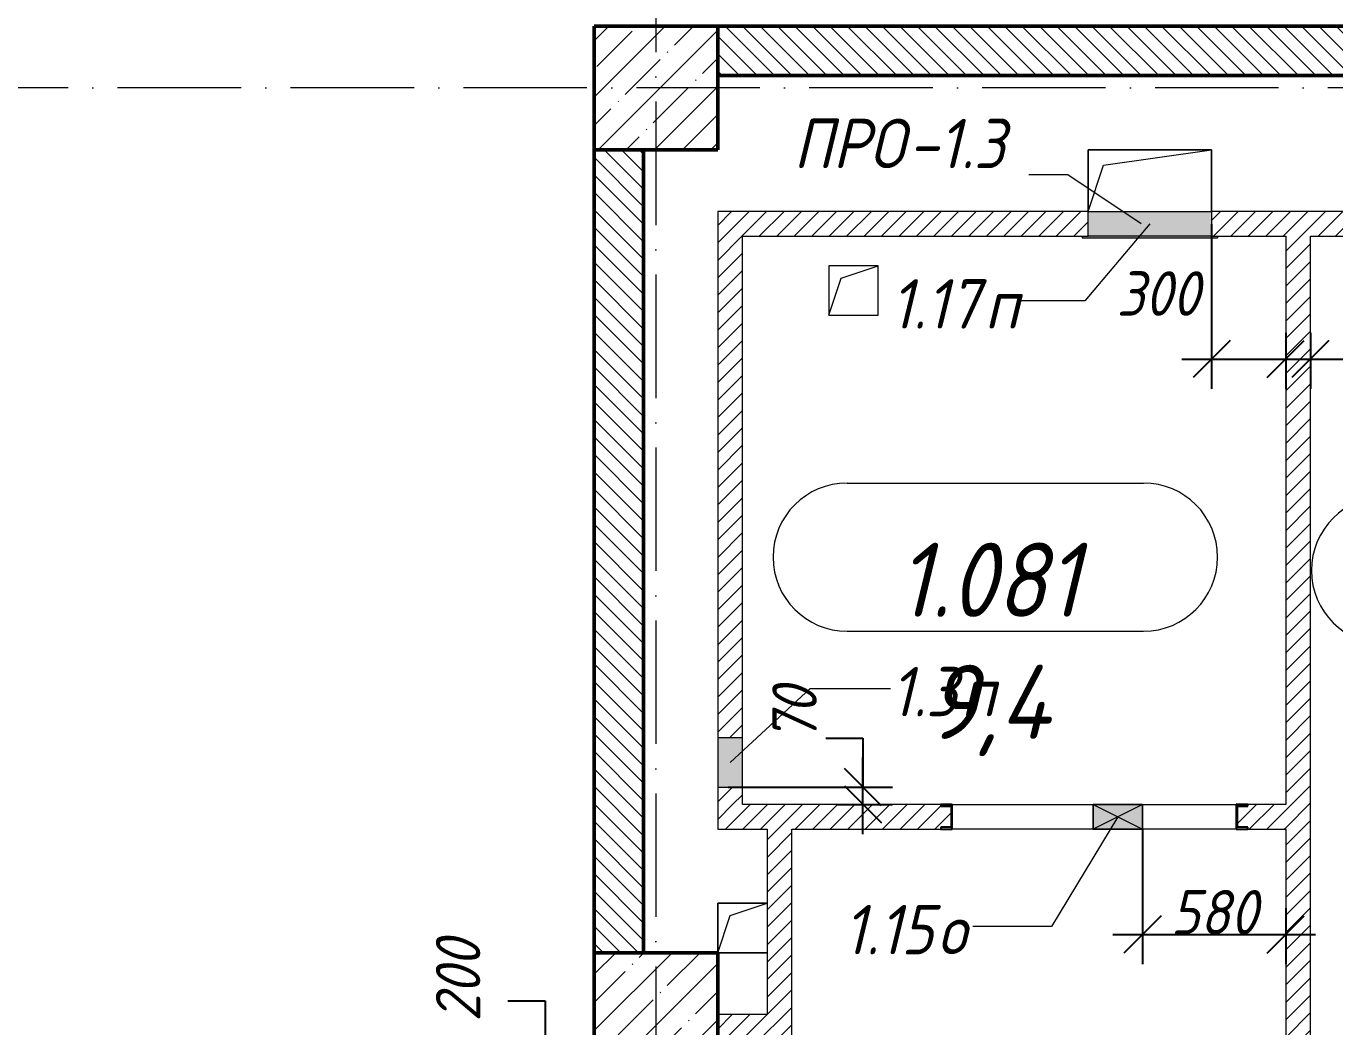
# Model space of a CAD drawing. Header units: millimetres. Extents: x -12989 to 629078, y -109036 to 555275.
# Drawn here: x 588213 to 593512, y 278423 to 282473 of the extents above; entities that cross this region are included whole.
import ezdxf

# ---------------------------------------------------------------- set-up
doc = ezdxf.new("R2010")
doc.units = ezdxf.units.MM
doc.linetypes.add('50_200_ШТРИХ_1Т_ш5_п1_п1_', pattern=[700, 500, -100, 0, -100])
for name, color, linetype, lineweight in [('A-____-____-DIMS', 7, 'Continuous', 9), ('A-DETL-GENF-OTLN', 7, 'Continuous', 9), ('A-FLOR-____-OTLN', 7, 'Continuous', 9), ('A-GENM-____-IDEN', 7, 'Continuous', 9), ('A-GENM-____-MCUT', 7, 'Continuous', 25), ('A-GENM-____-OTLN', 7, 'Continuous', 9), ('A-GENM-____-OTLN-1', 7, 'Continuous', 25), ('A-GLAZ-____-IDEN', 7, 'Continuous', 9), ('A-GLAZ-____-OTLN', 7, 'Continuous', 9), ('A-WALL-____-MCUT-2', 7, 'Continuous', 50), ('A-WALL-____-PATT-1', 7, 'Continuous', 9), ('A-WALL-FNSH-MCUT-1', 7, 'Continuous', 9), ('I-WALL-____-OTLN', 7, 'Continuous', 9), ('S-COLS-____-MCUT', 7, 'Continuous', 50), ('S-COLS-____-OTLN', 7, 'Continuous', 9), ('S-GRID-____-OTLN-1', 7, '50_200_ШТРИХ_1Т_ш5_п1_п1_', 9)]:
    doc.layers.add(name, color=color, linetype=linetype, lineweight=lineweight)
doc.layers.add('A-AREA-IDEN-1', color=7, linetype='Continuous', lineweight=9, true_color=0xaaaaaa)
doc.layers.add('A-GLAZ-____-OTLN-1', color=7, linetype='Continuous', lineweight=9, true_color=0xc0c0c0)
doc.styles.add('ISOCPEUR_I', font='isocpeui.ttf', dxfattribs={"width": 0.9, "height": 2.5})
doc.styles.add('ISOCPEUR_I_10', font='isocpeui.ttf', dxfattribs={"width": 0.9, "height": 180})
doc.styles.add('ISOCPEUR_I_9', font='isocpeui.ttf', dxfattribs={"width": 0.9, "height": 250})
doc.dimstyles.new('ISO-1_8_0_9К_СРЕДНИЙ_Кладочные_3', dxfattribs={"dimscale": 304.8, "dimtxt": 179.276612, "dimasz": 0.492126, "dimexe": 0.393701, "dimexo": 0, "dimgap": 0, "dimtad": 1, "dimdec": 3, "dimrnd": 0.001, "dimdsep": 46, "dimtxsty": 'ISOCPEUR_I_10', "dimblk1": 'OBLIQUE', "dimblk2": 'OBLIQUE', "dimsah": 1, "dimcen": 0.09, "dimdle": 0.393701, "dimazin": 0, "dimtfac": 1, "dimtdec": 4, "dimtix": 1, "dimtmove": 0, "dimatfit": 3, "dimfxl": 1, "dimtvp": 1, "dimtolj": 1, "dimtzin": 0, "dimarcsym": 2})
doc.dimstyles.new('ISO-1_8_0_9К_СРЕДНИЙ_Кладочные_4', dxfattribs={"dimscale": 304.8, "dimtxt": 179.276612, "dimasz": 0.492126, "dimexe": 0.393701, "dimexo": 0, "dimgap": 0, "dimtad": 1, "dimdec": 3, "dimrnd": 0.001, "dimdsep": 46, "dimtxsty": 'ISOCPEUR_I_10', "dimblk1": 'OBLIQUE', "dimblk2": 'OBLIQUE', "dimsah": 1, "dimcen": 0.09, "dimdle": 0.393701, "dimazin": 0, "dimtfac": 1, "dimtdec": 4, "dimtix": 1, "dimtmove": 1, "dimatfit": 3, "dimfxl": 1, "dimtvp": 1, "dimtolj": 1, "dimtzin": 0, "dimarcsym": 2})
pattern_1 = [(135, (513013.31, 265891.49), (-35.35534, -35.35534), [])]
pattern_2 = [(45, (513013.31, 265891.49), (-35.35534, 35.35534), [])]

# ---------------------------------------------------------------- blocks, each defined once
blk = doc.blocks.new('BSC_Колонна _Прямоугольная - 500х500-V18-АР1_План отверстий 1 этажа в осях 1-64_А-ГГ')
at = {"layer": 'S-COLS-____-OTLN'}
h = blk.add_hatch(dxfattribs=at)
h.set_pattern_fill('FP_49', color=256, style=0, pattern_type=2)
h.set_pattern_definition([(45, (-77750, -12581.04), (-114.04925, 114.04925), []), (45, (-77635.95, -12581.04), (-114.04925, 114.04925), [201.613, -40.323, 3.353, -36.97])])
h.paths.add_polyline_path([(-250, -250), (250, -250), (250, 250), (-250, 250)], flags=0)
at = {"layer": 'S-COLS-____-MCUT'}
for p, q in [((250, 250), (-250, 250)), ((-250, 250), (-250, -250)), ((250, -250), (250, 250)), ((-250, -250), (250, -250))]:
    blk.add_line(p, q, dxfattribs=at)
blk = doc.blocks.new('BSC_Колонна _Прямоугольная - 500х500-V25-АР1_План отверстий 1 этажа в осях 1-64_А-ГГ')
at = {"layer": 'S-COLS-____-OTLN'}
h = blk.add_hatch(dxfattribs=at)
h.set_pattern_fill('FP_57', color=256, style=0, pattern_type=2)
h.set_pattern_definition([(45, (-77750, -16331.04), (-114.04925, 114.04925), []), (45, (-77635.95, -16331.04), (-114.04925, 114.04925), [201.613, -40.323, 3.353, -36.97])])
h.paths.add_polyline_path([(-250, -250), (250, -250), (250, 250), (-250, 250)], flags=0)
at = {"layer": 'S-COLS-____-MCUT'}
for p, q in [((250, 250), (-250, 250)), ((-250, 250), (-250, -250)), ((250, -250), (250, 250)), ((-250, -250), (250, -250))]:
    blk.add_line(p, q, dxfattribs=at)
blk = doc.blocks.new('154_Стойка_СКБ_Швеллер - СМ-2230_100-28218823-АР1_План отверстий 1 этажа в осях 1-64_А-ГГ')
at = {"layer": 'A-GENM-____-MCUT'}
for p, q in [((171, 50), (125, 50)), ((125, 50), (125, -50)), ((129.5, 42.4), (171, 42.4)), ((129.5, -42.4), (129.5, 42.4)), ((171, 42.4), (171, 50)), ((125, -50), (171, -50)), ((171, -42.4), (129.5, -42.4)), ((171, -50), (171, -42.4))]:
    blk.add_line(p, q, dxfattribs=at)
blk = doc.blocks.new('AR_Отверстие Ниша - Лючок-32401455-АР1_План отверстий 1 этажа в осях 1-64_А-ГГ')
at = {"layer": 'A-GLAZ-____-OTLN'}
blk.add_hatch(color=256, dxfattribs=at).paths.add_polyline_path([(-250, 50), (-250, -50), (250, -50), (250, 50), (229.1, 50)], flags=0)
for p, q in [((-250, 50), (250, 50)), ((-250, -50), (-250, 50)), ((250, 50), (250, -50)), ((250, -50), (-250, -50))]:
    blk.add_line(p, q, dxfattribs=at)
blk = doc.blocks.new('Л_Общий_Лючок - Лючок-29741473-АР1_План отверстий 1 этажа в осях 1-64_А-ГГ')
at = {"layer": 'A-GLAZ-____-OTLN-1'}
blk.add_hatch(color=256, dxfattribs=at).paths.add_polyline_path([(500, -6), (524, -6), (524, 0), (-24, 0), (-24, -6), (20.9, -6)], flags=0)
at = {"layer": 'A-GLAZ-____-OTLN'}
for p, q in [((-24, 0), (-24, -6)), ((524, 0), (524, -6)), ((-24, -6), (524, -6))]:
    blk.add_line(p, q, dxfattribs=at)
blk = doc.blocks.new('AR_Отверстие Ниша - Лючок-32403047-АР1_План отверстий 1 этажа в осях 1-64_А-ГГ')
at = {"layer": 'A-GLAZ-____-OTLN'}
blk.add_hatch(color=256, dxfattribs=at).paths.add_polyline_path([(-100, -50), (100, -50), (100, 50), (-100, 50)], flags=0)
for p, q in [((100, 50), (-100, 50)), ((-100, 50), (-100, -50)), ((100, -50), (100, 50)), ((-100, -50), (100, -50))]:
    blk.add_line(p, q, dxfattribs=at)
blk = doc.blocks.new('AR_Отверстие прямоугольное _в плите_ - AR_Отверстие прямоугольное _в плите_-30459257-АР1_План отверстий 1 этажа в осях 1-64_А-ГГ')
at = {"layer": 'A-GENM-____-OTLN'}
for p, q in [((250, 125), (-250, 125)), ((-250, 125), (-250, -125)), ((-187.5, 62.5), (250, 125)), ((250, -125), (250, 125)), ((-250, -125), (-187.5, 62.5))]:
    blk.add_line(p, q, dxfattribs=at)
blk = doc.blocks.new('AR_Отверстие прямоугольное _в плите_ - AR_Отверстие прямоугольное _в плите_-30459597-АР1_План отверстий 1 этажа в осях 1-64_А-ГГ')
at = {"layer": 'A-GENM-____-OTLN'}
for p, q in [((100, 100), (-100, 100)), ((-100, 100), (-100, -100)), ((-50, 50), (100, 100)), ((100, -100), (100, 100)), ((-100, -100), (-50, 50)), ((-100, -100), (100, -100))]:
    blk.add_line(p, q, dxfattribs=at)
blk = doc.blocks.new('AR_Отверстие прямоугольное _в плите_ - AR_Отверстие прямоугольное _в плите_-V188-АР1_План отверстий 1 этажа в осях 1-64_А-ГГ')
at = {"layer": 'A-GENM-____-OTLN'}
for p, q in [((100, 100), (-100, 100)), ((-100, 100), (-100, -100)), ((-50, 50), (100, 100)), ((-100, -100), (-50, 50)), ((-100, -100), (100, -100))]:
    blk.add_line(p, q, dxfattribs=at)
blk = doc.blocks.new('AR_Отверстие прямоугольное _в стене__БезПР - AR_Отверстие прямоугольное _в стене__БезПР-36427953-АР1_План отверстий 1 этажа в осях 1-64_А-ГГ')
at = {"layer": 'A-GLAZ-____-OTLN'}
blk.add_hatch(color=256, dxfattribs=at).paths.add_polyline_path([(-100, -50), (100, -50), (100, 50), (-100, 50)], flags=0)
at = {"layer": 'A-DETL-GENF-OTLN'}
for p, q in [((-100, -50), (-100, 50)), ((-100, 50), (100, 50)), ((100, 50), (-100, -50)), ((-100, 50), (100, -50)), ((100, 50), (-100, 50)), ((-100, 50), (-100, -50)), ((100, 50), (100, -50)), ((100, -50), (100, 50)), ((100, -50), (-100, -50)), ((-100, -50), (100, -50))]:
    blk.add_line(p, q, dxfattribs=at)
blk = doc.blocks.new('_Oblique')
at = {"color": 0, "linetype": 'ByBlock', "lineweight": -2}
blk.add_line((-0.5, -0.5), (0.5, 0.5), dxfattribs=at)
blk = doc.blocks.new('*D5794')
at = {"layer": 'A-____-____-DIMS', "color": 0, "lineweight": -2, "transparency": 16777216}
for p, q in [((593663.3, 281671.2), (593663.3, 281005.4)), ((593413.3, 281231.5), (593413.3, 281005.4)), ((593293.3, 281125.4), (593783.3, 281125.4))]:
    blk.add_line(p, q, dxfattribs=at)
at = {"layer": 'Defpoints', "color": 0, "transparency": 16777216}
for p in [(593663.3, 281671.2), (593413.3, 281231.5), (593663.3, 281125.4)]:
    blk.add_point(p, dxfattribs=at)
at = {"layer": 'A-____-____-DIMS', "color": 0, "lineweight": -2, "transparency": 16777216, "xscale": 150, "yscale": 150, "zscale": 150, "rotation": 180}
blk.add_blockref('_Oblique', (593413.3, 281125.4), dxfattribs=at)
at = {"layer": 'A-____-____-DIMS', "color": 0, "lineweight": -2, "transparency": 16777216, "xscale": 150, "yscale": 150, "zscale": 150}
blk.add_blockref('_Oblique', (593663.3, 281125.4), dxfattribs=at)
at = {"layer": 'A-____-____-DIMS', "color": 0, "transparency": 16777216, "insert": (593765.2, 281480.5), "char_height": 180, "width": 409.578, "attachment_point": 1, "line_spacing_factor": 1.149209, "style": 'ISOCPEUR_I_10'}
blk.add_mtext('\\A1;250', dxfattribs=at)
blk = doc.blocks.new('*D5795')
at = {"layer": 'A-____-____-DIMS', "color": 0, "lineweight": -2, "transparency": 16777216}
for p, q in [((593013.3, 281671.2), (593013.3, 281005.4)), ((593313.3, 281231.5), (593313.3, 281005.4)), ((592893.3, 281125.4), (593433.3, 281125.4))]:
    blk.add_line(p, q, dxfattribs=at)
at = {"layer": 'Defpoints', "color": 0, "transparency": 16777216}
for p in [(593013.3, 281671.2), (593313.3, 281231.5), (593313.3, 281125.4)]:
    blk.add_point(p, dxfattribs=at)
at = {"layer": 'A-____-____-DIMS', "color": 0, "lineweight": -2, "transparency": 16777216, "xscale": 150, "yscale": 150, "zscale": 150, "rotation": 180}
blk.add_blockref('_Oblique', (593013.3, 281125.4), dxfattribs=at)
at = {"layer": 'A-____-____-DIMS', "color": 0, "lineweight": -2, "transparency": 16777216, "xscale": 150, "yscale": 150, "zscale": 150}
blk.add_blockref('_Oblique', (593313.3, 281125.4), dxfattribs=at)
at = {"layer": 'A-____-____-DIMS', "color": 0, "transparency": 16777216, "insert": (592628.3, 281480.5), "char_height": 180, "width": 409.578, "attachment_point": 1, "line_spacing_factor": 1.149209, "style": 'ISOCPEUR_I_10'}
blk.add_mtext('\\A1;300', dxfattribs=at)
blk = doc.blocks.new('*D5796')
at = {"layer": 'A-____-____-DIMS', "color": 0, "lineweight": -2, "transparency": 16777216}
for p, q in [((591451.3, 279591.5), (591601.3, 279591.5)), ((591601.3, 279591.5), (591601.3, 279392.5)), ((591601.3, 279202.5), (591601.3, 279512.5)), ((591056, 279392.5), (591721.3, 279392.5)), ((591495.2, 279322.5), (591721.3, 279322.5))]:
    blk.add_line(p, q, dxfattribs=at)
at = {"layer": 'Defpoints', "color": 0, "transparency": 16777216}
for p in [(591056, 279392.5), (591601.3, 279392.5), (591495.2, 279322.5)]:
    blk.add_point(p, dxfattribs=at)
at = {"layer": 'A-____-____-DIMS', "color": 0, "lineweight": -2, "transparency": 16777216, "xscale": 150, "yscale": 150, "zscale": 150}
for p, rotation in [((591601.3, 279392.5), 90), ((591601.3, 279322.5), 270)]:
    blk.add_blockref('_Oblique', p, dxfattribs=dict(at, rotation=rotation))
at = {"layer": 'A-____-____-DIMS', "color": 0, "transparency": 16777216, "insert": (591234.4, 279574.9), "char_height": 180, "width": 273.052, "attachment_point": 1, "rotation": 90, "line_spacing_factor": 1.149209, "style": 'ISOCPEUR_I_10'}
blk.add_mtext('\\A1;70', dxfattribs=at)
blk = doc.blocks.new('*D5797')
at = {"layer": 'A-____-____-DIMS', "color": 0, "lineweight": -2, "transparency": 16777216}
for p, q in [((590164.2, 278528.2), (590314.2, 278528.2)), ((590314.2, 278528.2), (590314.2, 278222.5)), ((590314.2, 278342.5), (590314.2, 277902.5)), ((590513.3, 278222.5), (590194.2, 278222.5)), ((590579, 278022.5), (590194.2, 278022.5))]:
    blk.add_line(p, q, dxfattribs=at)
at = {"layer": 'Defpoints', "color": 0, "transparency": 16777216}
for p in [(590513.3, 278222.5), (590314.2, 278022.5), (590579, 278022.5)]:
    blk.add_point(p, dxfattribs=at)
at = {"layer": 'A-____-____-DIMS', "color": 0, "lineweight": -2, "transparency": 16777216, "xscale": 150, "yscale": 150, "zscale": 150}
for p, rotation in [((590314.2, 278222.5), 90), ((590314.2, 278022.5), 270)]:
    blk.add_blockref('_Oblique', p, dxfattribs=dict(at, rotation=rotation))
at = {"layer": 'A-____-____-DIMS', "color": 0, "transparency": 16777216, "insert": (589872.1, 278443.4), "char_height": 180, "width": 409.578, "attachment_point": 1, "rotation": 90, "line_spacing_factor": 1.149209, "style": 'ISOCPEUR_I_10'}
blk.add_mtext('\\A1;200', dxfattribs=at)
blk = doc.blocks.new('*D5848')
at = {"layer": 'A-____-____-DIMS', "color": 0, "lineweight": -2, "transparency": 16777216}
for p, q in [((592733.3, 279222.5), (592733.3, 278676.2)), ((593313.3, 278902.3), (593313.3, 278676.2)), ((592613.3, 278796.2), (593433.3, 278796.2))]:
    blk.add_line(p, q, dxfattribs=at)
at = {"layer": 'Defpoints', "color": 0, "transparency": 16777216}
for p in [(592733.3, 279222.5), (593313.3, 278902.3), (593313.3, 278796.2)]:
    blk.add_point(p, dxfattribs=at)
at = {"layer": 'A-____-____-DIMS', "color": 0, "lineweight": -2, "transparency": 16777216, "xscale": 150, "yscale": 150, "zscale": 150, "rotation": 180}
blk.add_blockref('_Oblique', (592733.3, 278796.2), dxfattribs=at)
at = {"layer": 'A-____-____-DIMS', "color": 0, "lineweight": -2, "transparency": 16777216, "xscale": 150, "yscale": 150, "zscale": 150}
blk.add_blockref('_Oblique', (593313.3, 278796.2), dxfattribs=at)
at = {"layer": 'A-____-____-DIMS', "color": 0, "transparency": 16777216, "insert": (593023.3, 278886.2), "char_height": 180, "width": 409.578, "attachment_point": 5, "style": 'ISOCPEUR_I_10'}
blk.add_mtext('\\A1;580', dxfattribs=at)
blk = doc.blocks.new('AAR_СКБ_Марка_помещения_1_5 ммп - Номер _ Площадь-27962135-АИ_План этажа_Стены_1')
at = {"layer": 'A-AREA-IDEN-1'}
for p, q in [((-2.987, 3), (3.013, 3)), ((-2.987, 0), (3.013, 0))]:
    blk.add_line(p, q, dxfattribs=at)
for centre, start, end in [((-2.987, 1.5), 90, 270), ((3.013, 1.5), 270, 90)]:
    blk.add_arc(centre, 1.5, start, end, dxfattribs=at)

msp = doc.modelspace()

# ---------------------------------------------------------------- hatches: boundary and pattern name
at = {"layer": 'A-WALL-____-PATT-1'}
h = msp.add_hatch(dxfattribs=at)
h.set_pattern_fill('FP_6', color=256, style=0, pattern_type=2)
h.set_pattern_definition(pattern_1)
h.paths.add_polyline_path([(595913.3109, 282272.5335), (595913.3109, 282472.5335), (591013.3109, 282472.5335), (591013.3109, 282272.5335), (594301.718, 282272.5335)], flags=0)
h = msp.add_hatch(dxfattribs=at)
h.set_pattern_fill('FP_6', color=256, style=0, pattern_type=2)
h.set_pattern_definition(pattern_1)
h.paths.add_polyline_path([(590713.3109, 278722.5335), (590713.3109, 281972.5335), (590513.3109, 281972.5335), (590513.3109, 278722.5335)], flags=0)
h = msp.add_hatch(dxfattribs=at)
h.set_pattern_fill('FP_5', color=256, style=0, pattern_type=2)
h.set_pattern_definition(pattern_2)
h.paths.add_polyline_path([(596213.3109, 281622.5335), (596213.3109, 281722.5335), (594163.3109, 281722.5335), (594163.3109, 281622.5335), (594301.718, 281622.5335)], flags=0)
h.paths.add_polyline_path([(593413.3109, 281622.5335), (593663.3109, 281622.5335), (593663.3109, 281722.5335), (593013.3109, 281722.5335), (593013.3109, 281622.5335), (593313.3109, 281622.5335)], flags=0)
h.paths.add_polyline_path([(592513.3109, 281622.5335), (592513.3109, 281722.5335), (591013.3109, 281722.5335), (591013.3109, 281622.5335), (591113.3109, 281622.5335)], flags=0)
h = msp.add_hatch(dxfattribs=at)
h.set_pattern_fill('FP_5', color=256, style=0, pattern_type=2)
h.set_pattern_definition(pattern_2)
h.paths.add_polyline_path([(591013.3109, 279322.5335), (591113.3109, 279322.5335), (591113.3109, 279392.5335), (591013.3109, 279392.5335)], flags=0)
h.paths.add_polyline_path([(591013.3109, 279592.5335), (591113.3109, 279592.5335), (591113.3109, 281622.5335), (591013.3109, 281622.5335), (591013.3109, 280385.8815)], flags=0)
h = msp.add_hatch(dxfattribs=at)
h.set_pattern_fill('FP_5', color=256, style=0, pattern_type=2)
h.set_pattern_definition(pattern_2)
h.paths.add_polyline_path([(593413.3109, 276972.5335), (593413.3109, 281622.5335), (593313.3109, 281622.5335), (593313.3109, 276972.5335)], flags=0)
h = msp.add_hatch(dxfattribs=at)
h.set_pattern_fill('FP_5', color=256, style=0, pattern_type=2)
h.set_pattern_definition(pattern_2)
h.paths.add_polyline_path([(593313.3109, 279222.5335), (593313.3109, 279322.5335), (593159.3109, 279322.5335), (593159.3109, 279314.9335), (593117.8109, 279314.9335), (593117.8109, 279230.1335), (593159.3109, 279230.1335), (593159.3109, 279222.5335)], flags=0)
h.paths.add_polyline_path([(591313.3109, 279222.5335), (591917.3109, 279222.5335), (591917.3109, 279230.1335), (591958.8109, 279230.1335), (591958.8109, 279314.9335), (591917.3109, 279315.4566), (591917.3109, 279322.5335), (591013.3109, 279322.5335), (591013.3109, 279222.5335), (591213.3109, 279222.5335)], flags=0)
h = msp.add_hatch(dxfattribs=at)
h.set_pattern_fill('FP_5', color=256, style=0, pattern_type=2)
h.set_pattern_definition(pattern_2)
h.paths.add_polyline_path([(591313.3109, 278472.5335), (591313.3109, 279222.5335), (591213.3109, 279222.5335), (591213.3109, 278472.5335)], flags=0)
h = msp.add_hatch(dxfattribs=at)
h.set_pattern_fill('FP_5', color=256, style=0, pattern_type=2)
h.set_pattern_definition(pattern_2)
h.paths.add_polyline_path([(591113.3109, 278372.5335), (591313.3109, 278372.5335), (591313.3109, 278472.5335), (591013.3109, 278472.5335), (591013.3109, 278372.5335)], flags=0)

# ---------------------------------------------------------------- linework, layer by layer
at = {"layer": 'A-FLOR-____-OTLN'}
for p, q in [((592513.3109, 281972.5335), (593013.3109, 281972.5335)), ((592513.3109, 281722.5335), (592513.3109, 281972.5335)), ((593013.3109, 281972.5335), (593013.3109, 281722.5335)), ((591013.3109, 278922.5335), (591213.3109, 278922.5335)), ((591013.3109, 278722.5335), (591013.3109, 278922.5335)), ((591213.3109, 278722.5335), (591013.3109, 278722.5335))]:
    msp.add_line(p, q, dxfattribs=at)
at = {"layer": 'A-GENM-____-IDEN'}
for p, q in [((592430.9514, 281870.6351), (592272.9092, 281870.6351)), ((592728.2253, 281672.5335), (592430.9514, 281870.6351))]:
    msp.add_line(p, q, dxfattribs=at)
at = {"layer": 'A-GLAZ-____-IDEN'}
for p, q in [((592763.3109, 281672.5335), (592500.5113, 281361.0335)), ((592500.5113, 281361.0335), (592237.7118, 281361.0335)), ((591063.3109, 279492.5335), (591388.332, 279791.5674)), ((591388.332, 279791.5674), (591713.3532, 279791.5674)), ((592633.3109, 279272.5335), (592365.3204, 278828.279)), ((592365.3204, 278828.279), (592046.9118, 278828.279))]:
    msp.add_line(p, q, dxfattribs=at)
at = {"layer": 'A-WALL-____-MCUT-2'}
for p, q in [((595913.3109, 282472.5335), (591013.3109, 282472.5335)), ((591013.3109, 282272.5335), (595913.3109, 282272.5335)), ((590513.3109, 281972.5335), (590513.3109, 278722.5335)), ((590713.3109, 278722.5335), (590713.3109, 281972.5335))]:
    msp.add_line(p, q, dxfattribs=at)
at = {"layer": 'A-WALL-FNSH-MCUT-1'}
for p, q in [((592513.3109, 281722.5335), (591013.3109, 281722.5335)), ((591013.3109, 281722.5335), (591013.3109, 279592.5335)), ((593663.3109, 281722.5335), (593013.3109, 281722.5335)), ((591113.3109, 281622.5335), (592513.3109, 281622.5335)), ((591113.3109, 279592.5335), (591113.3109, 281622.5335)), ((593013.3109, 281622.5335), (593313.3109, 281622.5335)), ((593313.3109, 281622.5335), (593313.3109, 279322.5335)), ((593413.3109, 281622.5335), (593663.3109, 281622.5335)), ((593413.3109, 276972.5335), (593413.3109, 281622.5335)), ((591013.3109, 279392.5335), (591013.3109, 279222.5335)), ((591113.3109, 279322.5335), (591113.3109, 279392.5335)), ((591917.3109, 279322.5335), (591113.3109, 279322.5335)), ((593313.3109, 279322.5335), (593159.3109, 279322.5335)), ((591013.3109, 279222.5335), (591213.3109, 279222.5335)), ((591213.3109, 279222.5335), (591213.3109, 278472.5335)), ((591313.3109, 279222.5335), (591917.3109, 279222.5335)), ((591313.3109, 278372.5335), (591313.3109, 279222.5335)), ((593159.3109, 279222.5335), (593313.3109, 279222.5335)), ((593313.3109, 279222.5335), (593313.3109, 276972.5335)), ((591213.3109, 278472.5335), (591013.3109, 278472.5335))]:
    msp.add_line(p, q, dxfattribs=at)
at = {"layer": 'I-WALL-____-OTLN'}
for p, q in [((591963.3109, 279322.5335), (592533.3109, 279322.5335)), ((592733.3109, 279322.5335), (593113.3109, 279322.5335)), ((592533.3109, 279222.5335), (591963.3109, 279222.5335)), ((593113.3109, 279222.5335), (592733.3109, 279222.5335))]:
    msp.add_line(p, q, dxfattribs=at)
at = {"layer": 'S-GRID-____-OTLN-1'}
for p, q in [((590763.3109, 315772.4512), (590763.3109, 274461.3912)), ((617087.7175, 282222.5335), (580340.0813, 282222.5335))]:
    msp.add_line(p, q, dxfattribs=at)

# ---------------------------------------------------------------- block references
at = {"layer": 'A-AREA-IDEN-1', "xscale": 199.9999999999999, "yscale": 199.9999999999999, "zscale": 199.9999999999999}
for p in [(592134.8185, 280023.5519), (594314.9947, 279969.61)]:
    msp.add_blockref('AAR_СКБ_Марка_помещения_1_5 ммп - Номер _ Площадь-27962135-АИ_План этажа_Стены_1', p, dxfattribs=at)
at = {"layer": 'A-GENM-____-OTLN'}
for name, p in [('AR_Отверстие прямоугольное _в плите_ - AR_Отверстие прямоугольное _в плите_-30459257-АР1_План отверстий 1 этажа в осях 1-64_А-ГГ', (592763.3109, 281847.5335)), ('AR_Отверстие прямоугольное _в плите_ - AR_Отверстие прямоугольное _в плите_-30459597-АР1_План отверстий 1 этажа в осях 1-64_А-ГГ', (591563.3109, 281402.5335)), ('AR_Отверстие прямоугольное _в плите_ - AR_Отверстие прямоугольное _в плите_-V188-АР1_План отверстий 1 этажа в осях 1-64_А-ГГ', (591113.3109, 278822.5335))]:
    msp.add_blockref(name, p, dxfattribs=at)
at = {"layer": 'A-GENM-____-OTLN-1', "rotation": 180}
msp.add_blockref('154_Стойка_СКБ_Швеллер - СМ-2230_100-28218823-АР1_План отверстий 1 этажа в осях 1-64_А-ГГ', (592088.3109, 279272.5335), dxfattribs=at)
at = {"layer": 'A-GENM-____-OTLN-1'}
msp.add_blockref('154_Стойка_СКБ_Швеллер - СМ-2230_100-28218823-АР1_План отверстий 1 этажа в осях 1-64_А-ГГ', (592988.3109, 279272.5335), dxfattribs=at)
at = {"layer": 'A-GLAZ-____-OTLN'}
for name, p, rotation in [('AR_Отверстие Ниша - Лючок-32401455-АР1_План отверстий 1 этажа в осях 1-64_А-ГГ', (592763.3109, 281672.5335), 180), ('AR_Отверстие Ниша - Лючок-32403047-АР1_План отверстий 1 этажа в осях 1-64_А-ГГ', (591063.3109, 279492.5335), 89.9999999999999)]:
    msp.add_blockref(name, p, dxfattribs=dict(at, rotation=rotation))
for name, p in [('Л_Общий_Лючок - Лючок-29741473-АР1_План отверстий 1 этажа в осях 1-64_А-ГГ', (592513.3109, 281622.5335)), ('AR_Отверстие прямоугольное _в стене__БезПР - AR_Отверстие прямоугольное _в стене__БезПР-36427953-АР1_План отверстий 1 этажа в осях 1-64_А-ГГ', (592633.3109, 279272.5335))]:
    msp.add_blockref(name, p, dxfattribs=at)
at = {"layer": 'S-COLS-____-OTLN'}
for name, p in [('BSC_Колонна _Прямоугольная - 500х500-V25-АР1_План отверстий 1 этажа в осях 1-64_А-ГГ', (590763.3109, 282222.5335)), ('BSC_Колонна _Прямоугольная - 500х500-V18-АР1_План отверстий 1 этажа в осях 1-64_А-ГГ', (590763.3109, 278472.5335))]:
    msp.add_blockref(name, p, dxfattribs=at)

# ---------------------------------------------------------------- texts
at = {"layer": 'A-AREA-IDEN-1', "char_height": 300, "attachment_point": 8, "line_spacing_factor": 1.139951, "style": 'ISOCPEUR_I'}
for s, insert, width in [('\\pxqc,t8.46667,16.93333,25.4,33.86667,42.33333,50.8,59.26667,67.73333,76.2,84.66667,93.13333,101.6,110.06667,118.53333,127,135.46667,143.93333,152.4,160.86667,169.33333,177.8,186.26667,194.73333,203.2,211.66667,220.13333,228.6,237.06667,245.53333,254,262.46667,270.93333;{1.081}', (592109.3894, 280081.8817), 846), ('\\pxqc,t8.46667,16.93333,25.4,33.86667,42.33333,50.8,59.26667,67.73333,76.2,84.66667,93.13333,101.6,110.06667,118.53333,127,135.46667,143.93333,152.4,160.86667,169.33333,177.8,186.26667,194.73333,203.2,211.66667,220.13333,228.6,237.06667,245.53333,254,262.46667,270.93333;{9,4}', (592110.3894, 279517.9338), 582)]:
    msp.add_mtext(s, dxfattribs=dict(at, insert=insert, width=width))
at = {"layer": 'A-GENM-____-IDEN', "char_height": 200, "attachment_point": 1, "style": 'ISOCPEUR_I_9'}
for s, insert, width in [('ПРО', (591320.0525, 282097.7512), 562.784625), ('-1.3', (591784.3963, 282097.7512), 505.063125)]:
    msp.add_mtext(s, dxfattribs=dict(at, insert=insert, width=width))
at = {"layer": 'A-GLAZ-____-IDEN', "char_height": 200, "attachment_point": 1, "style": 'ISOCPEUR_I_9'}
for s, insert, width in [('1.17', (591713.3532, 281448.6481), 461.772), ('\\fISOCPEUR|b0|i1|c204|p34|;\\W.9;п', (592094.3532, 281448.6481), 158.734125), ('1.3', (591713.3532, 279879.182), 346.329), ('\\fISOCPEUR|b0|i1|c204|p34|;\\W.9;п', (591999.1032, 279879.182), 158.734125), ('1.15', (591522.5532, 278915.8935), 461.772), ('\\fISOCPEUR|b0|i1|c204|p34|;\\W.9;о', (591903.5532, 278915.8935), 158.734125)]:
    msp.add_mtext(s, dxfattribs=dict(at, insert=insert, width=width))

# ---------------------------------------------------------------- dimensions: what is measured, and where the dimension line sits
at = {"layer": 'A-____-____-DIMS'}
for base, p1, p2, override, picture, middle in [((593313.3109, 281125.3851), (593013.3109, 281671.1835), (593313.3109, 281231.4511), {"dimpost": '<>', "dimfxl": 532.319982}, '*D5795', (592833.0813, 281240.5471)), ((593663.3109, 281125.3851), (593413.3109, 281231.4511), (593663.3109, 281671.1835), {"dimpost": '<>', "dimfxl": 505.830568}, '*D5794', (593970.0285, 281240.5471))]:
    dim = msp.add_linear_dim(base=base, p1=p1, p2=p2, dimstyle='ISO-1_8_0_9К_СРЕДНИЙ_Кладочные_4', override=override, dxfattribs=at)
    dim.commit()
    dim.dimension.update_dxf_attribs({"geometry": picture, "text_midpoint": middle, "dimtype": 160})
for base, p1, p2, override, picture, middle in [((591601.2543, 279392.5335), (591495.1883, 279322.5335), (591056.0071, 279392.5335), {"dimpost": '<>', "dimfxl": 444.724802}, '*D5796', (591486.0923, 279591.4606)), ((590314.1778, 278022.5335), (590513.3109, 278222.5335), (590579.0422, 278022.5335), {"dimpost": '<>', "dimfxl": 210.524597}, '*D5797', (590199.0158, 278528.2336))]:
    dim = msp.add_linear_dim(base=base, p1=p1, p2=p2, angle=90, dimstyle='ISO-1_8_0_9К_СРЕДНИЙ_Кладочные_4', override=override, dxfattribs=at)
    dim.commit()
    dim.dimension.update_dxf_attribs({"geometry": picture, "text_midpoint": middle, "dimtype": 160, "text_rotation": 90})
dim = msp.add_linear_dim(base=(593313.3109, 278796.2291), p1=(592733.3109, 279222.5335), p2=(593313.3109, 278902.2952), dimstyle='ISO-1_8_0_9К_СРЕДНИЙ_Кладочные_3', override={"dimpost": '<>', "dimfxl": 662.534993}, dxfattribs=at)
dim.commit()
dim.dimension.update_dxf_attribs({"geometry": '*D5848', "text_midpoint": (593023.3109, 278886.2291)})

doc.saveas('drawing.dxf')
